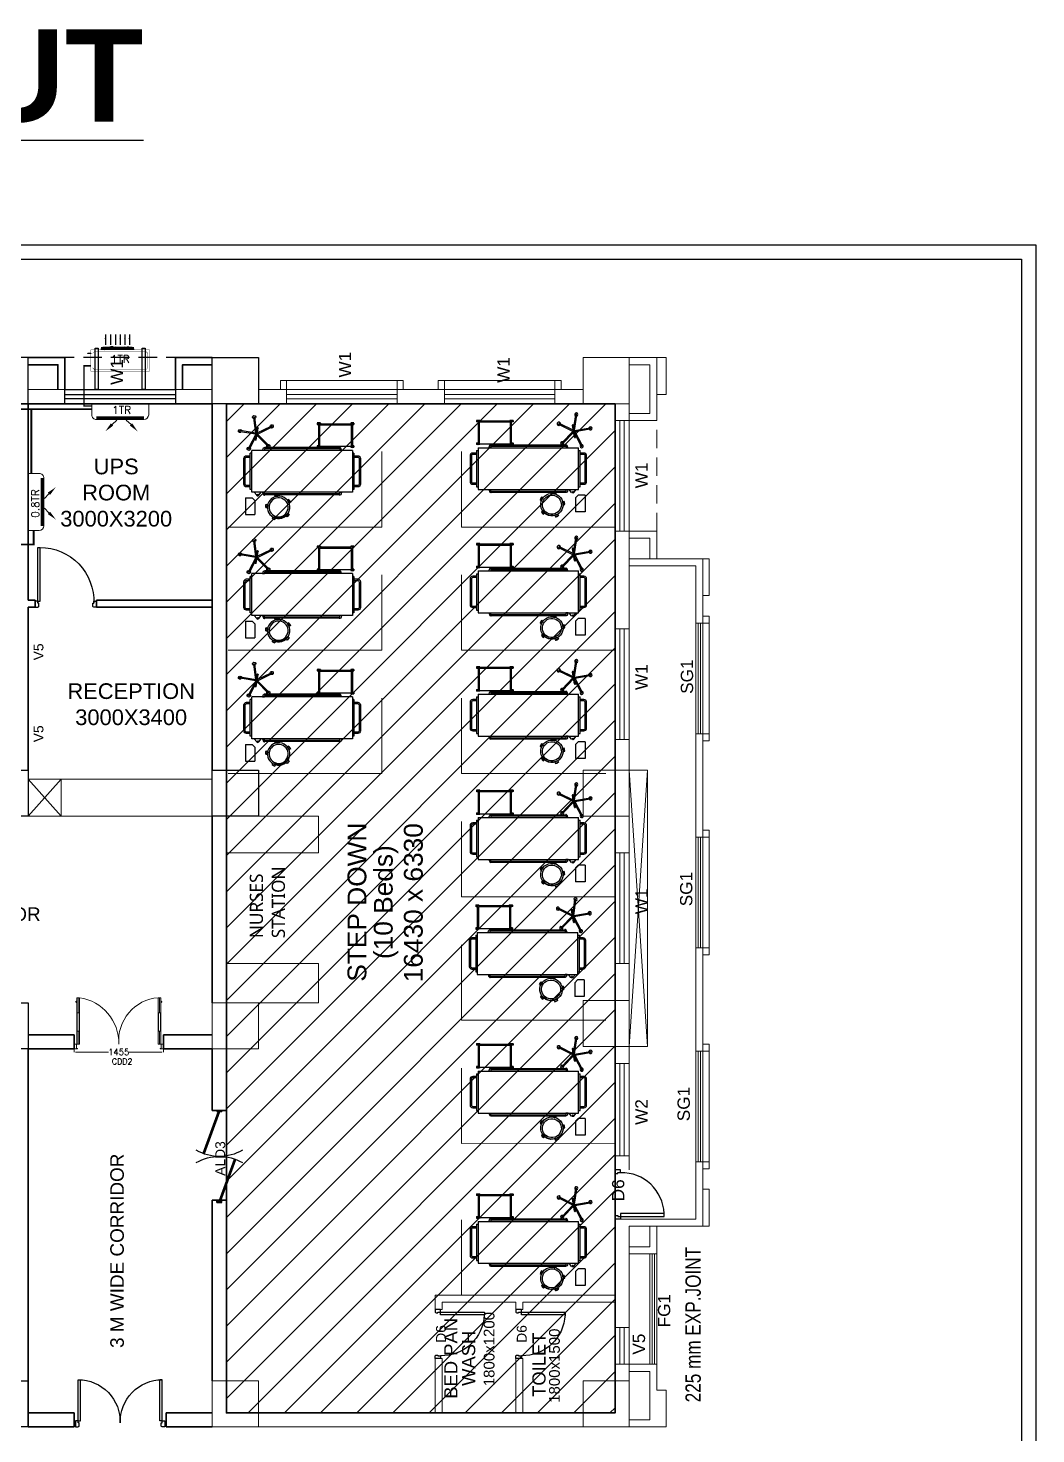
# Model space of a CAD drawing. Extents: x 3505867 to 3988380, y -625948 to -590408.
# Drawn here: x 3874359 to 3890773, y -613296 to -590408 of the extents above; entities that cross this region are included whole.
import ezdxf
from ezdxf.enums import TextEntityAlignment as Align

# ---------------------------------------------------------------- set-up
doc = ezdxf.new("R2010")
doc.units = 0
doc.header["$LTSCALE"] = 6
doc.header["$MEASUREMENT"] = 0
doc.linetypes.add('HIDDEN', pattern=[0.375, 0.25, -0.125])
doc.layers.get('0').update_dxf_attribs({"linetype": 'CONTINUOUS'})
doc.layers.get('Defpoints').update_dxf_attribs({"linetype": 'CONTINUOUS'})
for name, color, linetype, lineweight in [('1200 Door', 144, 'CONTINUOUS', 5), ('D.F', 251, 'CONTINUOUS', 5), ('Double Leaf Door', 4, 'CONTINUOUS', 18), ('HTL-AC UNIT', 5, 'CONTINUOUS', 25), ('MEP_HVAC_VRF_COPPER_PIPE', 6, 'CONTINUOUS', 9), ('WALL', 10, 'CONTINUOUS', 35)]:
    doc.layers.add(name, color=color, linetype=linetype, lineweight=lineweight)
for name, color, linetype in [('Bed', 33, 'CONTINUOUS'), ('Chajja', 7, 'CONTINUOUS'), ('COL', 5, 'CONTINUOUS'), ('DIM', 7, 'CONTINUOUS'), ('DOOR', 44, 'CONTINUOUS'), ('FUR', 21, 'CONTINUOUS'), ('HVAC_HI_WALL_1TR', 1, 'CONTINUOUS'), ('JOINERY', 7, 'CONTINUOUS'), ('M HVAC HIGH WALL UNIT', 3, 'CONTINUOUS'), ('MEP_HVAC_COPPER_PIPE', 5, 'CONTINUOUS'), ('MEP_HVAC_DRAIN_PIPE', 7, 'CONTINUOUS'), ('MEP_HVAC_TEXT', 7, 'CONTINUOUS'), ('Staircase', 7, 'CONTINUOUS'), ('TITLE', 7, 'CONTINUOUS'), ('Window', 161, 'CONTINUOUS')]:
    doc.layers.add(name, color=color, linetype=linetype)
doc.styles.add('ARI', font='')
doc.styles.add('ARIAL', font='')
doc.styles.add('ROMANS', font='romans.shx')
doc.styles.add('VERDANA', font='')
doc.styles.get('ARI').set_extended_font_data('Arial')
doc.styles.get('ARIAL').set_extended_font_data('Arial')
doc.styles.get('VERDANA').set_extended_font_data('Verdana')
doc.linetypes.add('ZIGZAG', pattern='A,0.0001,-0.2,[131,ltypeshp.shx,S=0.2,R=0,X=-0.2,Y=0],-0.4,[131,ltypeshp.shx,S=0.2,R=180,X=0.2,Y=0],-0.2', length=0.8001)
doc.dimstyles.new('AC DIM', dxfattribs={"dimtxt": 200, "dimasz": 200, "dimexe": 0.18, "dimexo": 50, "dimgap": 50, "dimtad": 1, "dimdec": 0, "dimzin": 12, "dimdsep": 46, "dimtxsty": 'ROMANS', "dimcen": 0, "dimclrt": 7, "dimadec": 0, "dimazin": 0, "dimtfac": 1, "dimtdec": 0, "dimtix": 1, "dimtofl": 0, "dimtmove": 0, "dimatfit": 3, "dimfxl": 1, "dimtolj": 1, "dimtzin": 12, "dimarcsym": 0})
doc.dimstyles.new('AEPL1', dxfattribs={"dimtxt": 100, "dimasz": 25, "dimexe": 1.25, "dimexo": 50, "dimtad": 0, "dimdec": 0, "dimtxsty": 'ROMANS', "dimcen": 2.5, "dimclrd": 250, "dimclre": 250, "dimadec": 0, "dimazin": 0, "dimtfac": 1, "dimtdec": 0, "dimtmove": 0, "dimatfit": 3, "dimfxl": 1, "dimlwd": 0, "dimlwe": 0, "dimarcsym": 0})

# ---------------------------------------------------------------- blocks, each defined once
blk = doc.blocks.new('Z$W@#5624')
at = {"layer": 'DOOR'}
for p, q in [((1770, 446), (949, 745)), ((1779, 470), (957, 769)), ((1122, 709), (1113, 685)), ((1610, 518), (1117, 697)), ((0, 499), (25, 499)), ((0, 400), (0, 499)), ((0, 400), (25, 400)), ((19, 429), (28, 453)), ((19, 429), (840, 130)), ((25, 400), (25, 499)), ((28, 453), (849, 154)), ((183, 369), (192, 393)), ((188, 381), (680, 202)), ((1614, 529), (1606, 506)), ((1779, 470), (1770, 446)), ((1798, 499), (1773, 499)), ((1773, 400), (1773, 499)), ((1798, 400), (1773, 400)), ((1798, 400), (1798, 499)), ((685, 214), (676, 190))]:
    blk.add_line(p, q, dxfattribs=at)
at = {"layer": 'DOOR', "color": 145, "extrusion": (0, 0, -1)}
for centre, start_param, end_param in [((0, 449), -0.523599, 0.523599), ((1798, 449), 2.617994, 3.665191)]:
    blk.add_ellipse(centre, major_axis=(899, 0), ratio=1, start_param=start_param, end_param=end_param, dxfattribs=at)
blk = doc.blocks.new('A$C19B8274B')
at = {"layer": 'DOOR'}
for p, q in [((-45, 925), (-80, 925)), ((-80, 50), (-80, 925)), ((-45, 50), (-45, 925)), ((-45, 50), (-80, 50)), ((-955, -50), (-955, -47.5)), ((-940, -35), (-942.5, -35)), ((-60, -35), (-57.5, -35)), ((-45, -50), (-45, -47.5))]:
    blk.add_line(p, q, dxfattribs=at)
for points in [[(-940, 15), (-955, 15), (-955, 50), (-1000, 50), (-1000, -50), (-955, -50)], [(-940, -35), (-940, 15)], [(-60, 15), (-45, 15), (-45, 50), (0, 50), (0, -50), (-45, -50)], [(-60, -35), (-60, 15)]]:
    blk.add_lwpolyline(points, dxfattribs=at)
at = {"layer": 'DOOR', "color": 145}
blk.add_arc((-80, 50), 875, 90, 182.29244, dxfattribs=at)
at = {"layer": 'DOOR'}
for centre, start, end in [((-955, -35), 270, 0), ((-45, -35), 180, 270)]:
    blk.add_arc(centre, 12.5, start, end, dxfattribs=at)
blk = doc.blocks.new('A$C6969112B')
at = {"layer": 'Bed', "color": 8}
for p, q in [((387, 1872), (116, 1872)), ((116, 1872), (116, 1719)), ((387, 1872), (387, 1762)), ((1421, 1704), (1464, 1956)), ((1438, 1701), (1481, 1953)), ((343, 1719), (116, 1719)), ((343, 1719), (387, 1762)), ((428, 1689), (478, 1729)), ((428, 1654), (478, 1615)), ((478, 1766), (1160, 1766)), ((478, 131), (478, 1766)), ((521, 1793), (1116, 1793)), ((521, 1766), (521, 1793)), ((1116, 1766), (1116, 1793)), ((1160, 131), (1160, 1766)), ((1374, 1709), (1186, 1807)), ((1421, 1704), (1194, 1823)), ((1409, 1685), (1229, 1510)), ((1425, 1676), (1242, 1497)), ((1324, 1707), (1324, 1710)), ((1329, 1699), (1522, 1666)), ((1332, 1716), (1525, 1683)), ((1340, 1697), (1343, 1714)), ((1425, 1676), (1538, 1447)), ((1438, 1701), (1691, 1738)), ((1443, 1679), (1554, 1454)), ((1483, 1690), (1694, 1721)), ((1512, 1667), (1515, 1685)), ((1530, 1671), (1531, 1675)), ((55, 1439), (34, 1391)), ((54, 1382), (34, 1391)), ((75, 1430), (54, 1382)), ((75, 1430), (55, 1439)), ((72, 1402), (64, 1406)), ((229, 1539), (227, 1517)), ((227, 1517), (279, 1511)), ((229, 1539), (281, 1533)), ((281, 1533), (279, 1511)), ((429, 1399), (408, 1396)), ((408, 1396), (414, 1344)), ((429, 1399), (436, 1347)), ((432, 1559), (432, 1557)), ((434, 343), (434, 1557)), ((451, 343), (451, 1557)), ((453, 1559), (453, 1557)), ((476, 1595), (476, 1561)), ((1162, 1595), (1162, 1561)), ((1185, 1559), (1185, 1557)), ((1186, 343), (1186, 1557)), ((1204, 343), (1204, 1557)), ((1205, 1559), (1205, 1557)), ((76, 1196), (91, 1212)), ((116, 1161), (76, 1196)), ((130, 1178), (91, 1212)), ((120, 1198), (114, 1191)), ((116, 1161), (130, 1178)), ((347, 1187), (301, 1160)), ((313, 1141), (301, 1160)), ((358, 1168), (313, 1141)), ((358, 1168), (347, 1187)), ((436, 1347), (414, 1344)), ((1234, 703), (1212, 703)), ((1212, 703), (1212, 650)), ((1234, 703), (1234, 676)), ((1605, 703), (1583, 703)), ((1583, 703), (1583, 676)), ((1605, 703), (1605, 650)), ((1223, 650), (1212, 650)), ((1223, 131), (1223, 676)), ((1223, 676), (1594, 676)), ((1223, 659), (1577, 659)), ((1577, 659), (1577, 148)), ((1594, 676), (1594, 131)), ((1605, 650), (1594, 650)), ((432, 340), (432, 343)), ((453, 340), (453, 343)), ((476, 304), (476, 339)), ((1162, 304), (1162, 339)), ((1185, 340), (1185, 343)), ((1205, 340), (1205, 343)), ((1160, 131), (478, 131)), ((521, 105), (521, 131)), ((1116, 105), (521, 105)), ((1116, 105), (1116, 131)), ((1223, 157), (1212, 157)), ((1212, 157), (1212, 105)), ((1234, 105), (1212, 105)), ((1577, 148), (1223, 148)), ((1594, 131), (1223, 131)), ((1234, 131), (1234, 105)), ((1583, 131), (1583, 105)), ((1605, 105), (1583, 105)), ((1605, 157), (1594, 157)), ((1605, 157), (1605, 105))]:
    blk.add_line(p, q, dxfattribs=at)
for points in [[(565, 1793), (565, 1854, -0.414214), (608, 1897), (1029, 1897, -0.414214), (1073, 1854), (1073, 1793)], [(587, 1793), (587, 1854, -0.414214), (608, 1875), (1029, 1875, -0.414214), (1051, 1854), (1051, 1793)], [(476, 1593), (451, 1585, 0.318781), (430, 1563), (430, 1559), (455, 1559), (455, 1563), (476, 1563)], [(1162, 1593), (1186, 1585, -0.318781), (1208, 1563), (1208, 1559), (1182, 1559), (1182, 1563), (1162, 1563)], [(476, 307), (451, 314, -0.318781), (430, 336), (430, 340), (455, 340), (455, 336), (476, 336)], [(1162, 307), (1186, 314, 0.318781), (1208, 336), (1208, 340), (1182, 340), (1182, 336), (1162, 336)], [(1073, 105), (1073, 44, -0.414214), (1029, 0), (608, 0, -0.414214), (565, 44), (565, 105)], [(1051, 105), (1051, 44, -0.414214), (1029, 22), (608, 22, -0.414214), (587, 44), (587, 105)]]:
    blk.add_lwpolyline(points, format="xyb", dxfattribs=at)
for points in [[(432, 1557), (453, 1557)], [(476, 1595), (478, 1595)], [(476, 1561), (478, 1561)], [(1162, 1595), (1160, 1595)], [(1162, 1561), (1160, 1561)], [(1205, 1557), (1185, 1557)], [(432, 343), (453, 343)], [(476, 339), (478, 339)], [(476, 304), (478, 304)], [(1162, 339), (1160, 339)], [(1162, 304), (1160, 304)], [(1205, 343), (1185, 343)]]:
    blk.add_lwpolyline(points, dxfattribs=at)
blk.add_circle((435, 1672), 9.27, dxfattribs=at)
for centre, radius, start, end in [((441, 1672), 21.4, 125.427, 234.573), ((1289, 676), 80.7, 161.0754, 198.9246), ((1158, 676), 80.7, 0, 18.9246), ((1660, 676), 80.7, 161.0754, 180), ((1529, 676), 80.7, 341.0754, 18.9246), ((1289, 131), 80.7, 161.0754, 198.9246), ((1158, 131), 80.7, 341.0754, 0), ((1660, 131), 80.7, 180, 198.9246), ((1529, 131), 80.7, 341.0754, 18.9246)]:
    blk.add_arc(centre, radius, start, end, dxfattribs=at)
at = {"layer": 'Bed', "color": 8, "extrusion": (0, 0, -1)}
for centre, major_axis, start_param, end_param in [((1184, 1818), (18.5, 18.5), 1.608733, 7.212244), ((1474, 1962), (18.5, 18.5), 2.86537, 8.468881), ((1471, 1955), (4.94, 4.94), 4.096329, 5.660611), ((1427, 1691), (194, 194), -0.622575, -0.609545), ((1474, 1954), (4.94, 4.94), -0.609545, 0.954736), ((1189, 1814), (4.94, 4.94), 2.839692, 4.403974), ((1427, 1691), (194, 194), 4.403974, 4.417003), ((1191, 1817), (4.94, 4.94), 4.417003, 5.981285), ((1331, 1705), (4.94, 4.94), 2.525533, 4.096329), ((1331, 1709), (4.94, 4.94), 4.096329, 5.667125), ((1523, 1672), (4.94, 4.94), 0.954736, 2.525533), ((1524, 1676), (4.94, 4.94), -0.61606, 0.954736), ((1699, 1730), (18.5, 18.5), 4.122007, 9.725518), ((1692, 1731), (4.94, 4.94), -0.930219, 0.634062), ((1693, 1728), (4.94, 4.94), 0.647092, 2.211374), ((1427, 1691), (-194, 194), 2.204859, 2.217888), ((114, 1384), (-57.1, 57.1), 5.588367, 6.248962), ((232, 1332), (-182, 20), -0.000636, 6.282549), ((232, 1332), (-123, 123), 4.624291, 5.911682), ((-5, 1437), (-57.1, 57.1), 2.446775, 3.107369), ((232, 1332), (-154, 17), -0.00023, 6.282955), ((261, 1590), (-57.1, 57.1), 3.707499, 4.368094), ((247, 1460), (-57.1, 57.1), 0.565907, 1.226501), ((487, 1380), (-57.1, 57.1), 5.038602, 5.699197), ((357, 1363), (-57.1, 57.1), 1.897009, 2.557604), ((1230, 1499), (18.5, 18.5), 0.352096, 5.955607), ((1234, 1505), (4.94, 4.94), 3.160366, 4.724648), ((1427, 1691), (-194, 194), 4.718133, 4.731162), ((1237, 1502), (4.94, 4.94), 1.583055, 3.147337), ((1549, 1444), (18.5, 18.5), -0.904541, 4.69897), ((1544, 1450), (4.94, 4.94), 1.903729, 3.468011), ((1427, 1691), (194, 194), 1.8907, 1.903729), ((1547, 1451), (4.94, 4.94), 0.326418, 1.8907), ((146, 1236), (-57.1, 57.1), 4.308534, 4.969129), ((61, 1137), (-57.1, 57.1), 1.166941, 1.827536), ((363, 1107), (-57.1, 57.1), 6.205277, 6.865872), ((296, 1220), (-57.1, 57.1), 3.063684, 3.724279)]:
    blk.add_ellipse(centre, major_axis=major_axis, ratio=1, start_param=start_param, end_param=end_param, dxfattribs=at)
blk = doc.blocks.new('1000')
at = {"layer": 'DOOR'}
for p, q in [((0, -111, 0), (0, 0)), ((0, 0), (55, 0, 0)), ((945, 0, 0), (945, -2, 0)), ((1000, 0), (945, 0, 0)), ((1000, -111, 0), (1000, 0)), ((55, -111, 0), (0, -111, 0)), ((55, 0, 0), (55, -3, 0)), ((70, -55, 0), (55, -55, 0)), ((55, -55, 0), (55, -111, 0)), ((55, -111, 0), (55, -1001, 0)), ((111, -111, 0), (55, -111, 0)), ((70, -15, 0), (68, -15, 0)), ((70, -15, 0), (70, -55, 0)), ((111, -1001, 0), (111, -111, 0)), ((930, -15, 0), (930, -55, 0)), ((930, -15, 0), (932, -15, 0)), ((930, -55, 0), (945, -55, 0)), ((945, -55, 0), (945, -111, 0)), ((945, -111, 0), (1000, -111, 0)), ((55, -1001, 0), (111, -1001, 0))]:
    blk.add_line(p, q, dxfattribs=at)
for centre, start_param, end_param in [((55, -15, 0), 3.926897, 5.497693), ((945, -15, 0), -0.785492, 0.785304)]:
    blk.add_ellipse(centre, major_axis=(-8.84, 8.84, 0), ratio=1, start_param=start_param, end_param=end_param, dxfattribs=at)
at = {"layer": 'DOOR', "color": 145}
blk.add_ellipse((71, -128, 0), major_axis=(597, 637, 0), ratio=0.999944, start_param=3.940126, end_param=5.484659, dxfattribs=at)
blk = doc.blocks.new('21500')
at = {"layer": 'DOOR'}
for p, q in [((68, 100), (68, 770)), ((68, 770), (102, 770)), ((102, 100), (102, 770)), ((1398, 100), (1398, 770)), ((1432, 770), (1398, 770)), ((1432, 100), (1432, 770)), ((68, 100), (102, 100)), ((68, 0), (68, 2)), ((82, 15), (80, 15)), ((1432, 100), (1398, 100)), ((1418, 15), (1420, 15)), ((1432, 0), (1432, 2))]:
    blk.add_line(p, q, dxfattribs=at)
for points in [[(82, 65), (68, 65), (68, 100), (22, 100), (22, 0), (68, 0)], [(82, 15), (82, 65)], [(1418, 65), (1432, 65), (1432, 100), (1478, 100), (1478, 0), (1432, 0)], [(1418, 15), (1418, 65)]]:
    blk.add_lwpolyline(points, dxfattribs=at)
at = {"layer": 'DOOR', "color": 145}
for centre, start, end in [((64, 84), 358.4209, 89.721), ((1436, 84), 90.279, 181.5791)]:
    blk.add_arc(centre, 686, start, end, dxfattribs=at)
at = {"layer": 'DOOR'}
for centre, start, end in [((68, 15), 270, 0), ((1432, 15), 180, 270)]:
    blk.add_arc(centre, 12.5, start, end, dxfattribs=at)
blk = doc.blocks.new('*D131')
at = {"layer": 'Defpoints', "color": 0, "linetype": 'ByBlock'}
for p in [(-8510, 7025), (-7055, 7025), (-7055, 6860)]:
    blk.add_point(p, dxfattribs=at)
at = {"layer": 'DIM', "color": 250, "linetype": 'ByBlock', "lineweight": 0}
for p, q in [((-8510, 6975), (-8510, 6859)), ((-7055, 6975), (-7055, 6859)), ((-8485, 6860), (-7952, 6860)), ((-7080, 6860), (-7613, 6860))]:
    blk.add_line(p, q, dxfattribs=at)
at = {"layer": 'DIM', "color": 250, "linetype": 'ByBlock'}
for points in [[(-8485, 6864), (-8485, 6856), (-8510, 6860)], [(-7080, 6856), (-7080, 6864), (-7055, 6860)]]:
    blk.add_solid(points, dxfattribs=at)
at = {"layer": 'DIM', "color": 0, "linetype": 'ByBlock', "insert": (-7783, 6860), "char_height": 100, "attachment_point": 5, "style": 'ROMANS'}
blk.add_mtext('1455', dxfattribs=at)
blk = doc.blocks.new('2000x80')
at = {"layer": 'Double Leaf Door'}
for points in [[(104210, -25358), (104215, -25358), (104215, -25061), (104210, -25061)], [(104254, -25061), (104249, -25061), (104249, -25358), (104254, -25358)], [(105533, -25061), (105538, -25061), (105538, -25358), (105533, -25358)], [(105577, -25358), (105572, -25358), (105572, -25061), (105577, -25061)]]:
    blk.add_hatch(color=6, dxfattribs=at).paths.add_polyline_path(points)
at = {"layer": 'Double Leaf Door', "color": 8}
for p, q in [((104196, -24871), (104196, -24888)), ((104210, -24869), (104198, -24869)), ((104198, -24890), (104210, -24890)), ((104210, -25567), (104210, -24813)), ((104210, -24813), (104254, -24813)), ((104210, -24869), (104210, -24890)), ((104232, -25061), (104232, -24813)), ((104254, -24813), (104254, -25567)), ((105577, -24813), (105533, -24813)), ((105533, -24813), (105533, -25567)), ((105555, -25061), (105555, -24813)), ((105577, -25567), (105577, -24813)), ((105577, -24869), (105589, -24869)), ((105577, -24869), (105577, -24890)), ((105589, -24890), (105577, -24890)), ((105591, -24871), (105591, -24888)), ((104232, -25567), (104232, -25358)), ((105555, -25567), (105555, -25358)), ((104166, -25567), (104166, -25647)), ((104206, -25567), (104166, -25567)), ((104168, -25569), (104168, -25645)), ((104204, -25569), (104168, -25569)), ((104204, -25644), (104204, -25569)), ((104206, -25642), (104206, -25567)), ((104254, -25567), (104210, -25567)), ((105533, -25567), (105577, -25567)), ((105581, -25642), (105581, -25567)), ((105581, -25567), (105621, -25567)), ((105583, -25644), (105583, -25569)), ((105583, -25569), (105619, -25569)), ((105619, -25569), (105619, -25645)), ((105621, -25567), (105621, -25647)), ((104166, -25647), (104206, -25647)), ((104168, -25645), (104206, -25645)), ((104216, -25644), (104204, -25644)), ((104218, -25642), (104206, -25642)), ((104206, -25645), (104216, -25645)), ((104206, -25647), (104218, -25647)), ((104216, -25645), (104216, -25644)), ((104218, -25647), (104218, -25642)), ((105569, -25647), (105569, -25642)), ((105569, -25642), (105581, -25642)), ((105581, -25647), (105569, -25647)), ((105571, -25645), (105571, -25644)), ((105571, -25644), (105583, -25644)), ((105581, -25645), (105571, -25645)), ((105619, -25645), (105581, -25645)), ((105621, -25647), (105581, -25647))]:
    blk.add_line(p, q, dxfattribs=at)
at = {"layer": 'Double Leaf Door', "color": 6}
for p, q in [((104254, -25061), (104210, -25061)), ((104210, -25061), (104210, -25358)), ((104215, -25358), (104215, -25061)), ((104249, -25358), (104249, -25061)), ((104254, -25358), (104254, -25061)), ((105533, -25358), (105533, -25061)), ((105533, -25061), (105577, -25061)), ((105538, -25358), (105538, -25061)), ((105572, -25358), (105572, -25061)), ((105577, -25061), (105577, -25358)), ((104210, -25358), (104254, -25358)), ((105577, -25358), (105533, -25358))]:
    blk.add_line(p, q, dxfattribs=at)
at = {"layer": 'Double Leaf Door', "color": 6, "ltscale": 100}
for p, q in [((104249, -25061), (104249, -25358)), ((105538, -25061), (105538, -25358))]:
    blk.add_line(p, q, dxfattribs=at)
at = {"layer": 'Double Leaf Door', "color": 6}
for points in [[(104210, -25061), (104210, -25358), (104215, -25358), (104215, -25061), (104210, -25061)], [(104254, -25061), (104254, -25358), (104249, -25358), (104249, -25061), (104254, -25061)], [(105533, -25061), (105533, -25358), (105538, -25358), (105538, -25061), (105533, -25061)], [(105577, -25061), (105577, -25358), (105572, -25358), (105572, -25061), (105577, -25061)]]:
    blk.add_lwpolyline(points, dxfattribs=at)
at = {"layer": 'Double Leaf Door', "ltscale": 5000}
for points in [[(104210, -25061), (104210, -25358), (104215, -25358), (104215, -25061), (104210, -25061)], [(105577, -25061), (105577, -25358), (105572, -25358), (105572, -25061), (105577, -25061)]]:
    blk.add_lwpolyline(points, dxfattribs=at)
at = {"layer": 'Double Leaf Door', "color": 8}
for centre, radius, start, end in [((104196, -24880), 3.72, 90, 270), ((104198, -24871), 1.98, 90, 180), ((104198, -24888), 1.98, 180, 270), ((104144, -25555), 750, 359.0321, 81.5724), ((105589, -25509), 698, 94.5944, 184.8011), ((105589, -24871), 1.98, 0, 90), ((105589, -24888), 1.98, 270, 0), ((105591, -24880), 3.72, 270, 90)]:
    blk.add_arc(centre, radius, start, end, dxfattribs=at)
blk = doc.blocks.new('HI WALL SPLIT AC UNIT')
at = {"layer": 'M HVAC HIGH WALL UNIT', "lineweight": 5}
for p, q in [((955021, -147904), (955950, -147904)), ((955021, -147904), (955021, -148083)), ((955950, -147904), (955950, -148083)), ((955100, -148162), (955872, -148162))]:
    blk.add_line(p, q, dxfattribs=at)
at = {"layer": 'M HVAC HIGH WALL UNIT', "color": 8, "lineweight": 5}
for p, q in [((955100, -148116), (955872, -148116)), ((955100, -148125), (955872, -148125)), ((955100, -148136), (955872, -148136)), ((955100, -148146), (955872, -148146)), ((955100, -148155), (955872, -148155))]:
    blk.add_line(p, q, dxfattribs=at)
at = {"layer": 'M HVAC HIGH WALL UNIT', "color": 7, "lineweight": 5}
for p, q in [((955309, -148242), (955387, -148173)), ((955619, -148242), (955541, -148173))]:
    blk.add_line(p, q, dxfattribs=at)
at = {"layer": 'M HVAC HIGH WALL UNIT', "lineweight": 5}
for centre, start, end in [((955100, -148083), 180, 270), ((955872, -148083), 270, 0)]:
    blk.add_arc(centre, 78.8, start, end, dxfattribs=at)
at = {"layer": 'M HVAC HIGH WALL UNIT', "color": 7, "lineweight": 5}
for points in [[(955328, -148260), (955290, -148224), (955200, -148356)], [(955600, -148260), (955638, -148224), (955728, -148356)]]:
    blk.add_solid(points, dxfattribs=at)
blk = doc.blocks.new('HI WALL SPLIT AC UNIT 1TR')
at = {"layer": 'M HVAC HIGH WALL UNIT', "color": 1, "lineweight": 5}
for p, q in [((1294404, -128752), (1294404, -129681)), ((1294404, -128752), (1294584, -128752)), ((1294662, -128831), (1294662, -129602)), ((1294404, -129681), (1294584, -129681))]:
    blk.add_line(p, q, dxfattribs=at)
at = {"layer": 'M HVAC HIGH WALL UNIT', "color": 8, "lineweight": 5}
for p, q in [((1294616, -128831), (1294616, -129602)), ((1294625, -128831), (1294625, -129602)), ((1294637, -128831), (1294637, -129602)), ((1294646, -128831), (1294646, -129602)), ((1294655, -128831), (1294655, -129602))]:
    blk.add_line(p, q, dxfattribs=at)
at = {"layer": 'M HVAC HIGH WALL UNIT', "color": 7, "lineweight": 5}
for p, q in [((1294743, -129040), (1294674, -129117)), ((1294743, -129350), (1294674, -129272))]:
    blk.add_line(p, q, dxfattribs=at)
at = {"layer": 'M HVAC HIGH WALL UNIT', "color": 1, "lineweight": 5}
for centre, start, end in [((1294584, -128831), 0, 90), ((1294584, -129602), 270, 0)]:
    blk.add_arc(centre, 78.8, start, end, dxfattribs=at)
at = {"layer": 'M HVAC HIGH WALL UNIT', "color": 7, "lineweight": 5}
for points in [[(1294761, -129059), (1294725, -129021), (1294856, -128931)], [(1294761, -129331), (1294725, -129369), (1294856, -129459)]]:
    blk.add_solid(points, dxfattribs=at)
blk = doc.blocks.new('CIVIL IVF')
at = {"layer": 'D.F', "linetype": 'ByBlock'}
h = blk.add_hatch(dxfattribs=at)
h.set_pattern_fill('ANSI31', color=8, scale=3333, style=0)
h.set_pattern_definition([(45, (-3042382.2, 734918.8), (-294.59836, 294.59836), [])])
h.paths.add_polyline_path([(-6030, 17415.2), (300, 17415.2), (300, 985.2), (-6030, 985.2)])
at = {"layer": 'Chajja', "color": 8, "linetype": 'HIDDEN', "ltscale": 200}
blk.add_line((-6260, 18165.2), (-9260, 18165.2), dxfattribs=at)
blk.add_line((-6260, 18165.2), (-9260, 18165.2), dxfattribs=at)
at = {"layer": 'COL', "color": 8}
for points in [[(-10010, 17415.2), (-9260, 17415.2), (-9260, 18165.2), (-10010, 18165.2)], [(-5510, 17415.2), (-6260, 17415.2), (-6260, 18165.2), (-5510, 18165.2)], [(-6260, 10700.2), (-6260, 11450.2), (-5510, 11450.2), (-5510, 10700.2)], [(-9260, 1505), (-9260, 755), (-10010, 755), (-10010, 1505)]]:
    blk.add_lwpolyline(points, close=True, dxfattribs=at)
at = {"layer": 'COL', "color": 8, "elevation": 0}
for points in [[(-10010, 10700.2), (-10010, 11450.2), (-9260, 11450.2), (-9260, 10700.2)], [(-10010, 7660.2), (-9260, 7660.2), (-9260, 6910.2), (-10010, 6910.2)]]:
    blk.add_lwpolyline(points, close=True, dxfattribs=at)
at = {"layer": 'D.F', "color": 8, "linetype": 'ByBlock'}
for p, q in [((530, 18165.2), (1130, 18165.2)), ((980, 17140.5, -188437.6), (980, 18165.2, -101230.8)), ((1130, 17565.2, -152397.2), (1130, 18165.2, -101230.8)), ((530, 18050.2), (865, 18050.2)), ((865, 17255.5, -188437.6), (865, 18050.2, -101230.8)), ((-3250, 17795.2), (-5050, 17795.2)), ((-680, 17795.2, -101230.8), (-2480, 17795.2, -101230.8)), ((980, 17565.2), (1130, 17565.2)), ((530, 17255.5, -87206.9), (865, 17255.5, -169035.1)), ((530, 17140.5, -87206.9), (980, 17140.5, -188437.6)), ((530, 15340.2, 4.1), (980, 15340.2, -101226.7)), ((980, 14890.2, -101228.5), (980, 15340.2, -101226.7)), ((530, 15225.2, 4.1), (865, 15225.2, -81824.1)), ((865, 14890.2, -101228.4), (865, 15225.2, -101226.7)), ((530, 14890.2, -101230.8), (1730, 14890.2, -101230.8)), ((1730, 14890.2), (1730, 4025.2)), ((530, 14775.2, -101230.8), (1615, 14775.2, -101230.8)), ((1615, 14775.2), (1615, 4140.2)), ((1730, 13843, -101230.8), (1615, 13843)), ((1830, 13843), (1830, 12043)), ((1730, 10357.7, -101230.8), (1615, 10357.7)), ((1830, 10357.7), (1830, 8557.7)), ((1830, 6872.6), (1830, 5072.6)), ((1730, 5072.6, -101230.8), (1615, 5072.6)), ((300, 4140.2, -101230.8), (1615, 4140.2, -101230.8)), ((530, 4025.2, -101230.8), (1730, 4025.2, -101230.8)), ((865, 4025.2, -101228.4), (865, 3690.2, -101226.7)), ((980, 4025.2, -101228.5), (980, 3575.2, -101226.7)), ((530, 3690.2, 4.1), (865, 3690.2, -81824.1)), ((530, 3575.2, 4.1), (980, 3575.2, -101226.7)), ((530, 1775.2, 4.1), (980, 1775.2, -101226.7)), ((530, 1660.2, 4.1), (865, 1660.2, -81824.1)), ((865, 870.2, -101230.8), (865, 1660.2, -101226.7)), ((980, 1355.2, -101228.4), (980, 1775.2, -101226.7)), ((980, 1355.2, -101230.8), (1130, 1355.2, -101230.8)), ((1130, 755.2, -253628), (1130, 1355.2, -202461.5)), ((530, 870.2, -101230.8), (865, 870.2, -101230.8)), ((530, 755.2, -101230.8), (980, 755.2, -101230.8)), ((980, 755.2, -101230.8), (1130, 755.2, -101230.8))]:
    blk.add_line(p, q, dxfattribs=at)
at = {"layer": 'D.F', "color": 8, "lineweight": 0}
for p, q in [((-220, 17645.2), (-5510, 17645.2)), ((-220, 17415.2), (-5510, 17415.2)), ((300, 11450), (300, 17415.2)), ((530, 11450), (530, 17415.2)), ((300, 7700.2), (300, 10700.2)), ((530, 7700.2), (530, 10700.2)), ((300, 6950), (300, 4940.2)), ((530, 6950), (530, 4940.2)), ((300, 4140.2), (300, 1505)), ((530, 4025.2), (530, 1505)), ((-2630, 2670.2), (-2630, 2900.2)), ((300, 2900.2), (-2630, 2900.2)), ((-2515, 2670.2), (-2515, 2785.2)), ((-1315, 2785.2), (-2515, 2785.2)), ((-1315, 2670.2), (-1315, 2785.2)), ((-1200, 2670.2), (-1200, 2785.2)), ((300, 2785.2), (-1200, 2785.2)), ((-2515, 2670.2), (-2630, 2670.2)), ((-1200, 2670.2), (-1315, 2670.2)), ((-2515, 1870.2), (-2630, 1870.2)), ((-2630, 985.2), (-2630, 1870.2)), ((-2515, 985.2), (-2515, 1870.2)), ((-1200, 1870.2), (-1315, 1870.2)), ((-1315, 985.2), (-1315, 1870.2)), ((-1200, 985.2), (-1200, 1870.2)), ((-5510, 985.2), (-220, 985.2)), ((-5510, 755.2), (-220, 755.2))]:
    blk.add_line(p, q, dxfattribs=at)
at = {"layer": 'D.F', "color": 8, "linetype": 'HIDDEN', "ltscale": 200}
for p, q in [((980, 14890.2, -101230.8), (980, 17140.5, -101230.8)), ((980, 3575.2, -101226.7), (980, 1775.2, -101226.7))]:
    blk.add_line(p, q, dxfattribs=at)
at = {"layer": 'D.F', "color": 8}
for points in [[(-220, 17415.2), (530, 17415.2), (530, 18165.2), (-220, 18165.2)], [(-220, 10700), (530, 10700), (530, 11450), (-220, 11450)], [(-6260, 7660), (-5510, 7660), (-5510, 6910), (-6260, 6910)], [(-220, 7700), (530, 7700), (530, 6950), (-220, 6950)], [(-5510, 1505), (-5510, 755), (-6260, 755), (-6260, 1505)], [(530, 1505), (530, 755), (-220, 755), (-220, 1505)]]:
    blk.add_lwpolyline(points, close=True, dxfattribs=at)
at = {"layer": 'D.F', "color": 8, "linetype": 'ByBlock'}
for points in [[(-5050, 17645.2), (-5050, 17795.2), (-5150, 17795.2), (-5150, 17645.2)], [(-3150, 17645.2), (-3150, 17795.2), (-3250, 17795.2), (-3250, 17645.2)], [(1730, 13843), (1830, 13843), (1830, 13958), (1730, 13958)], [(1730, 11928), (1830, 11928), (1830, 12043), (1730, 12043)], [(1730, 10357.7), (1830, 10357.7), (1830, 10472.7), (1730, 10472.7)], [(1730, 8442.7), (1830, 8442.7), (1830, 8557.7), (1730, 8557.7)], [(1730, 6872.6), (1830, 6872.6), (1830, 6987.6), (1730, 6987.6)], [(1730, 4957.6), (1830, 4957.6), (1830, 5072.6), (1730, 5072.6)]]:
    blk.add_lwpolyline(points, dxfattribs=at)
at = {"layer": 'D.F', "color": 8, "linetype": 'Continuous'}
for points in [[(-3250, 17645.2), (-3250, 17415.2), (-5050, 17415.2), (-5050, 17645.2)], [(-2480, 17645.2), (-2480, 17415.2), (-680, 17415.2), (-680, 17645.2)], [(-3250, 17565.2), (-3250, 17495.2), (-5050, 17495.2), (-5050, 17565.2)], [(-2480, 17565.2), (-2480, 17495.2), (-680, 17495.2), (-680, 17565.2)], [(530, 11950), (300, 11950), (300, 13750), (530, 13750)], [(450, 11950), (380, 11950), (380, 13750), (450, 13750)], [(1690, 13843), (1655, 13843), (1655, 12043), (1690, 12043)], [(1690, 10357.7), (1655, 10357.7), (1655, 8557.7), (1690, 8557.7)], [(530, 8300.2), (300, 8300.2), (300, 10100.2), (530, 10100.2)], [(450, 8300.2), (380, 8300.2), (380, 10100.2), (450, 10100.2)], [(1690, 6872.6), (1655, 6872.6), (1655, 5072.6), (1690, 5072.6)], [(530, 5170.2), (300, 5170.2), (300, 6670.2), (530, 6670.2)], [(450, 5170.2), (380, 5170.2), (380, 6670.2), (450, 6670.2)]]:
    blk.add_lwpolyline(points, close=True, dxfattribs=at)
at = {"layer": 'D.F', "color": 8, "linetype": 'ByBlock'}
for points, elevation in [([(-2480, 17645.2), (-2480, 17795.2), (-2580, 17795.2), (-2580, 17645.2)], -101230.8), ([(-580, 17645.2), (-580, 17795.2), (-680, 17795.2), (-680, 17645.2)], -101230.8), ([(1730, 14890.2), (1830, 14890.2), (1830, 14290.6), (1730, 14290.6)], -202461.5), ([(1730, 13843), (1830, 13843), (1830, 13958), (1730, 13958)], -101230.8), ([(830, 11450), (530, 6950)], 27934.8), ([(830, 6950), (530, 11450)], 27934.8), ([(1730, 10357.7), (1830, 10357.7), (1830, 10472.7), (1730, 10472.7)], -101230.8), ([(1730, 4957.6), (1830, 4957.6), (1830, 5072.6), (1730, 5072.6)], -101230.8), ([(1730, 4625.2), (1830, 4625.2), (1830, 4025.2), (1730, 4025.2)], -101230.8)]:
    blk.add_lwpolyline(points, dxfattribs=dict(at, elevation=elevation))
at = {"layer": 'D.F', "color": 8, "linetype": 'Continuous'}
for points, elevation in [([(530, 17140.2), (300, 17140.2), (300, 15340.2), (530, 15340.2)], 4.1), ([(450, 17140.2), (380, 17140.2), (380, 15340.2), (450, 15340.2)], 4.1), ([(940, 3575.2), (905, 3575.2), (905, 1775.2), (940, 1775.2)], -101227.2), ([(300, 1775.2), (530, 1775.2), (530, 2375.2), (300, 2375.2)], 4.1), ([(300, 1775.2), (530, 1775.2), (530, 2375.2), (300, 2375.2)], 4.1), ([(380, 1775.2), (450, 1775.2), (450, 2375.2), (380, 2375.2)], 4.1), ([(380, 1775.2), (450, 1775.2), (450, 2375.2), (380, 2375.2)], 4.1)]:
    blk.add_lwpolyline(points, close=True, dxfattribs=dict(at, elevation=elevation))
at = {"layer": 'D.F', "color": 8, "linetype": 'ZIGZAG', "ltscale": 10, "flags": 128}
for points in [[(-6000, 15407.7), (-3500.5, 15407.7), (-3500.5, 16636.4)], [(300, 15407.7), (-2199.5, 15407.7), (-2199.5, 16636.4)], [(-6000, 13400.2), (-3500.5, 13400.2), (-3500.5, 14628.9)], [(300, 13400.2), (-2199.5, 13400.2), (-2199.5, 14628.9)], [(-6000, 11392.7), (-3500.5, 11392.7), (-3500.5, 12621.4)], [(150, 11392.7), (-2199.5, 11392.7), (-2199.5, 12621.4)], [(300, 9385.2), (-2199.5, 9385.2), (-2199.5, 10613.9)], [(150, 7377.7), (-2199.5, 7377.7), (-2199.5, 8606.4)], [(300, 5374.2), (-2199.5, 5370.2), (-2199.5, 6598.9)], [(300, 2900.2), (-2199.5, 2900.2), (-2199.5, 4128.9)]]:
    blk.add_lwpolyline(points, dxfattribs=at)
at = {"layer": 'D.F', "color": 8, "linetype": 'ByBlock'}
for points in [[(1615, 13843), (1615, 12043), (1730, 12043), (1730, 13843)], [(1615, 10357.7), (1615, 8557.7), (1730, 8557.7), (1730, 10357.7)], [(1615, 6872.6), (1615, 5072.6), (1730, 5072.6), (1730, 6872.6)]]:
    blk.add_lwpolyline(points, close=True, dxfattribs=at)
for points, elevation in [([(530, 6950), (530, 11450), (830, 11450), (830, 6950)], 27934.8), ([(865, 3575.2), (865, 1775.2), (980, 1775.2), (980, 3575.2)], -101227.2)]:
    blk.add_lwpolyline(points, close=True, dxfattribs=dict(at, elevation=elevation))
at = {"layer": 'D.F', "color": 8, "lineweight": 0, "ltscale": 15}
for points in [[(-4530, 10100.2), (-4530, 10700.2), (-6030, 10700.2), (-6030, 10100.2)], [(-4530, 7660), (-4530, 8300), (-6030, 8300), (-6030, 7660)]]:
    blk.add_lwpolyline(points, close=True, dxfattribs=at)
at = {"layer": 'FUR', "color": 8, "lineweight": 0, "ltscale": 15, "elevation": 0}
for points in [[(-9260, 10700.2), (-9260, 11300.2), (-8720, 11300.2), (-8720, 10700.2)], [(-6260, 10700.2), (-6260, 11300.2), (-9260, 11300.2), (-9260, 10700.2)]]:
    blk.add_lwpolyline(points, close=True, dxfattribs=at)
at = {"layer": 'Staircase', "color": 8, "lineweight": 0, "elevation": 0}
for points in [[(-8720, 10700.2), (-9260, 11300.2)], [(-9260, 10700.2), (-8720, 11300.2)]]:
    blk.add_lwpolyline(points, dxfattribs=at)
at = {"layer": 'WALL', "color": 8, "lineweight": 0}
for p, q in [((-6260, 17645.2), (-9260, 17645.2)), ((-6260, 17415.2), (-9260, 17415.2)), ((-6260, 14215.2), (-6260, 17415.2)), ((-6260, 11450.2), (-6260, 14100.2))]:
    blk.add_line(p, q, dxfattribs=at)
at = {"layer": 'WALL', "color": 8, "linetype": 'ByBlock'}
for p, q in [((-9260, 17415.2), (-9260, 14215.2)), ((-9260, 14215.3), (-9260, 17415.2)), ((-6030, 11450.2), (-6030, 17415.2)), ((-9145.2, 14215.2), (-9260, 14215.2)), ((-9145.2, 14100.2), (-9145.2, 14215.2)), ((-6260, 14215.2), (-8145, 14215.2)), ((-8145, 14215.2), (-8145, 14100.2)), ((-9260, 11450.2), (-9260, 14100.3)), ((-9145.2, 14100.2), (-9260, 14100.2)), ((-9260, 14100.2), (-9260, 11450.2)), ((-6260, 14100.2), (-8145, 14100.2)), ((-6260, 7660), (-6260, 10700.2)), ((-6030, 7660), (-6030, 10700.2)), ((-8510, 7140), (-9260, 7140)), ((-8510, 7140), (-9260, 7140)), ((-8510, 6910), (-8510, 7140)), ((-8510, 6910), (-8510, 7140)), ((-7055, 6910), (-7055, 7140)), ((-6260, 7140), (-7055, 7140)), ((-7055, 6910), (-7055, 7140)), ((-6260, 7140), (-7055, 7140)), ((-9260, 755.2), (-9260, 6910.2)), ((-8510, 6910), (-9260, 6910)), ((-6260, 6910), (-7055, 6910)), ((-6260, 5909.8), (-6260, 6910)), ((-6030, 5909.8), (-6030, 6910)), ((-6030, 5909.8), (-6260, 5909.8)), ((-6030, 4449.8), (-6260, 4449.8)), ((-6260, 1505), (-6260, 4449.8)), ((-6030, 1505), (-6030, 4449.8)), ((-9260, 1505), (-9260, 1970.2)), ((-8510, 985.2), (-9260, 985.2)), ((-8510, 985.2), (-9260, 985.2)), ((-8510, 755.2), (-8510, 985.2)), ((-8510, 755.2), (-8510, 985.2)), ((-7010, 755.2), (-7010, 985.2)), ((-6260, 985.2), (-7010, 985.2)), ((-7010, 755.2), (-7010, 985.2)), ((-6260, 985.2), (-7010, 985.2)), ((-8510, 755.2), (-9260, 755.2)), ((-8510, 755.2), (-9260, 755.2)), ((-6260, 755.2), (-7010, 755.2)), ((-6260, 755.2), (-7010, 755.2))]:
    blk.add_line(p, q, dxfattribs=at)
for points in [[(-9260, 18165.2), (-8660, 18165.2), (-8660, 17645.2)], [(-9260, 18165.2), (-8660, 18165.2), (-8660, 17645.2)], [(-9260, 18050.2), (-8775, 18050.2), (-8775, 17645.2)], [(-9260, 18050.2), (-8775, 18050.2), (-8775, 17645.2)], [(-11669.8, 17415.2), (-6260, 17415.2), (-6260, 11450.2)]]:
    blk.add_lwpolyline(points, dxfattribs=at)
at = {"layer": 'WALL', "color": 8, "linetype": 'ByBlock', "elevation": 0}
for points in [[(-6260, 18165.2), (-6860, 18165.2), (-6860, 17645.2)], [(-6260, 18165.2), (-6860, 18165.2), (-6860, 17645.2)], [(-6260, 18050.2), (-6745, 18050.2), (-6745, 17645.2)], [(-6260, 18050.2), (-6745, 18050.2), (-6745, 17645.2)]]:
    blk.add_lwpolyline(points, dxfattribs=at)
at = {"layer": 'WALL', "color": 8, "linetype": 'ByBlock'}
blk.add_lwpolyline([(-6030, 17415.2), (300, 17415.2), (300, 985.2), (-6030, 985.2)], close=True, dxfattribs=at)
at = {"layer": 'Window', "color": 8, "linetype": 'Continuous'}
for points in [[(-6860, 17645.2), (-6860, 17415.2), (-8660, 17415.2), (-8660, 17645.2)], [(-6860, 17645.2), (-6860, 17415.2), (-8660, 17415.2), (-8660, 17645.2)], [(-6860, 17565.2), (-6860, 17495.2), (-8660, 17495.2), (-8660, 17565.2)], [(-6860, 17565.2), (-6860, 17495.2), (-8660, 17495.2), (-8660, 17565.2)]]:
    blk.add_lwpolyline(points, close=True, dxfattribs=at)
at = {"layer": 'D.F', "color": 8, "rotation": 90}
for p in [(-3848, 15495.9), (-3848, 13488.4), (-3848, 11480.9)]:
    blk.add_blockref('A$C6969112B', p, dxfattribs=at)
at = {"layer": 'D.F', "color": 8, "xscale": -1, "rotation": 270}
for p in [(-2061.2, 15539.5), (-2061.2, 13532), (-2061.2, 11524.5), (-2061.2, 9517), (-2074.4, 7645.6), (-2061.2, 5388.3), (-2061.2, 2941.8)]:
    blk.add_blockref('A$C6969112B', p, dxfattribs=at)
at = {"layer": 'D.F', "color": 8, "linetype": 'Continuous'}
for name, p, xscale, yscale, zscale, rotation in [('Z$W@#5624', (-6520, 5909.8), 0.8343726266175508, 0.8343726266175508, 0.8343726266175508, 270), ('1000', (300, 4140.2, -101230.8), 0.7999999984167698, 0.7999999984167698, 0.7999999984167698, 90.0000132735122), ('1000', (-2630, 2670.2), -0.7999999988824318, 0.7999999986495823, 0.7999999999883585, 89.99998672648763), ('1000', (-1315, 2670.2), -0.7999999988824318, 0.7999999986495823, 0.7999999999883585, 89.99998672648763)]:
    blk.add_blockref(name, p, dxfattribs=dict(at, xscale=xscale, yscale=yscale, zscale=zscale, rotation=rotation))
at = {"layer": 'DOOR', "color": 8, "linetype": 'Continuous', "xscale": -1, "rotation": 359.9999999999843}
blk.add_blockref('A$C19B8274B', (-9145, 14150.2), dxfattribs=at)
at = {"layer": 'DOOR', "color": 8, "linetype": 'Continuous', "xscale": -1}
blk.add_blockref('21500', (-7010, 755.2), dxfattribs=at)
blk.add_blockref('21500', (-7010, 755.2), dxfattribs=at)
at = {"layer": 'Double Leaf Door', "color": 8}
blk.add_blockref('2000x80', (-112675.9, 32557.2), dxfattribs=at)
at = {"layer": '1200 Door', "color": 8, "linetype": 'ByBlock', "style": 'ROMANS'}
blk.add_text('CDD2', height=94.18, dxfattribs=at).set_placement((-7896.2, 6659.3, -35804.4))
at = {"layer": 'D.F', "color": 8, "style": 'ARIAL', "width": 1}
for s, height, p in [('W1', 200, (-3998.9, 17841.8)), ('W1', 200, (-1415.8, 17755.1)), ('W1', 200, (829.5, 16037.7, 4.1)), ('W1', 200, (829.5, 12753.3)), ('SG1', 200, (1571.1, 12691.3)), ('SG1', 200, (1558.7, 9232.9)), ('W1', 200, (829.5, 9103.4)), ('SG1', 200, (1517.6, 5733.2)), ('W2', 200, (829.5, 5673.5)), ('ALD3', 161.2, (-6050, 4844.4)), ('D6', 200, (450.2, 4429.2, -202461.5)), ('FG1', 200, (1198.5, 2376.6)), ('D6', 161.2, (-2454.8, 2125.7)), ('D6', 161.2, (-1139.8, 2125.7)), ('V5', 200, (788.5, 1932.5, 4.1)), ('V5', 200, (788.5, 1932.5, 4.1))]:
    blk.add_text(s, height=height, rotation=90, dxfattribs=at).set_placement(p)
at = {"layer": 'D.F', "color": 8, "linetype": 'Continuous', "style": 'ARIAL'}
for s, p in [('STEP DOWN', (-3751.2, 9300)), ('16430 x 6330', (-2832.9, 9290.2)), ('(10 Beds)', (-3322.3, 9300))]:
    blk.add_text(s, height=306.13, rotation=90, dxfattribs=at).set_placement(p, align=Align.CENTER)
at = {"layer": 'D.F', "color": 8, "style": 'ARI', "width": 0.8}
blk.add_text('225 mm EXP.JOINT', height=250, rotation=90, dxfattribs=at).set_placement((1771.1, 1156, 101230.8), align=Align.BOTTOM_LEFT)
at = {"layer": 'D.F', "color": 8, "linetype": 'Continuous', "style": 'ARIAL'}
for s, p in [('1800x1200', (-1839.3, 2023, 0)), ('1800x1500', (-774.8, 1752.6, 101230.8))]:
    blk.add_text(s, height=175, rotation=90, dxfattribs=at).set_placement(p, align=Align.TOP_CENTER)
for s, p in [('BED PAN', (-2203.1, 1872.5, 0)), ('WASH', (-1914, 1872.5, 0)), ('TOILET', (-768.1, 1768.5, 101230.8))]:
    blk.add_text(s, height=214.29, rotation=90, dxfattribs=at).set_placement(p, align=Align.BOTTOM_CENTER)
at = {"layer": 'D.F', "color": 8, "linetype": 'Continuous', "insert": (-5074.5, 8713.7), "char_height": 214.291, "width": 161.6, "attachment_point": 7, "rotation": 90, "style": 'ARIAL'}
blk.add_mtext('{\\fSegoe Script|b0|i0|c0|p34;NURSES STATION}', dxfattribs=at)
at = {"layer": 'DIM', "color": 8, "char_height": 255, "width": 2294.815, "attachment_point": 5, "style": 'ARIAL'}
for s, insert in [('UPS\\PROOM 3000X3200', (-7825.2, 15966.4)), ('RECEPTION\\P3000X3400', (-7581.3, 12521.2))]:
    blk.add_mtext(s, dxfattribs=dict(at, insert=insert))
at = {"layer": 'JOINERY', "color": 8, "style": 'ARIAL', "width": 1}
for s, height, p in [('W1', 200, (-7715.7, 17722.6)), ('W1', 200, (-7715.7, 17722.6)), ('V5', 161.2, (-9010.5, 13236.9)), ('V5', 161.2, (-9010.5, 11902.8))]:
    blk.add_text(s, height=height, rotation=90, dxfattribs=at).set_placement(p)
at = {"layer": 'WALL', "color": 8, "linetype": 'Continuous', "insert": (-10638.2, 9103.3), "char_height": 220.414, "width": 4941.395, "attachment_point": 5, "style": 'ARIAL'}
blk.add_mtext('3 M WIDE CORRIDOR', dxfattribs=at)
at = {"layer": 'WALL', "color": 8, "linetype": 'Continuous', "insert": (-7809.6, 3623.9), "char_height": 220.414, "width": 4941.395, "attachment_point": 5, "rotation": 90, "style": 'ARIAL'}
blk.add_mtext('3 M WIDE CORRIDOR', dxfattribs=at)
at = {"layer": 'DIM', "color": 8, "linetype": 'ByBlock'}
dim = blk.add_linear_dim(base=(-7055, 6860), p1=(-8510, 7025), p2=(-7055, 7025), dimstyle='AEPL1', dxfattribs=at)
dim.commit()
dim.dimension.update_dxf_attribs({"geometry": '*D131', "text_midpoint": (-7782.5, 6860), "dimtype": 160})
blk = doc.blocks.new('ODU')
at = {"layer": 'HTL-AC UNIT'}
for p, q in [((3484013, -610684, 0), (3483480, -610684, 0)), ((3484013, -610694, 0), (3483480, -610694, 0)), ((3484013, -610704, 0), (3483480, -610704, 0)), ((3483791, -610669, 0), (3483791, -610719, 0))]:
    blk.add_line(p, q, dxfattribs=at)
at = {"layer": 'HTL-AC UNIT', "elevation": 0}
blk.add_lwpolyline([(3483264, -610769), (3483314, -610769), (3483314, -610779), (3483264, -610779)], close=True, dxfattribs=at)
at = {"layer": 'HTL-AC UNIT', "const_width": 5, "elevation": 0}
for points in [[(3483314, -610719), (3484269, -610719), (3484269, -611065), (3483314, -611065)], [(3483368, -610748), (3484215, -610748), (3484240, -610773), (3484240, -611011), (3484215, -611036), (3483368, -611036), (3483343, -611011), (3483343, -610773)]]:
    blk.add_lwpolyline(points, close=True, dxfattribs=at)
at = {"layer": 'HTL-AC UNIT', "elevation": 0}
for points in [[(3483383, -611365), (3483383, -610691), (3483433, -610691), (3483433, -611365), (3483383, -611365)], [(3484149, -611365), (3484149, -610691), (3484199, -610691), (3484199, -611365), (3484149, -611365)]]:
    blk.add_lwpolyline(points, dxfattribs=at)
at = {"layer": 'HTL-AC UNIT', "const_width": 10, "elevation": 0}
blk.add_lwpolyline([(3483475, -610719), (3483475, -610719, -0.414214), (3483525, -610669), (3483968, -610669, -0.414214), (3484018, -610719), (3484018, -610719)], format="xyb", dxfattribs=at)
at = {"layer": 'HTL-AC UNIT'}
for centre, radius, start, end in [((3483666, -610864, 0), 196, 87.3624, 131.9453), ((3483789, -610737, 0), 96.6, 135.2739, 169.2801), ((3483794, -610737, 0), 96.6, 10.7199, 44.7261), ((3483908, -610719, 0), 50, 0, 90)]:
    blk.add_arc(centre, radius, start, end, dxfattribs=at)
for points in [[(3483551, -610466, 0), (3483551, -610635, 0)], [(3483635, -610466, 0), (3483635, -610635, 0)], [(3483716, -610466, 0), (3483716, -610635, 0)], [(3483791, -610466, 0), (3483791, -610635, 0)], [(3483867, -610466, 0), (3483867, -610635, 0)], [(3483942, -610466, 0), (3483942, -610635, 0)]]:
    blk.add_leader(points, dimstyle='AC DIM', override={"dimasz": 75, "dimtad": 0}, dxfattribs=at)

msp = doc.modelspace()

# ---------------------------------------------------------------- linework, layer by layer
for points in [[(3890773, -593936.6), (3890773, -625948), (3845691.8, -625948), (3845691.8, -593936.6)], [(3890541.2, -594168.4), (3890541.2, -625716.2), (3845923.7, -625716.2), (3845923.7, -594168.4)]]:
    msp.add_lwpolyline(points, close=True)
at = {"layer": 'MEP_HVAC_COPPER_PIPE', "linetype": 'ByBlock', "const_width": 25}
msp.add_lwpolyline([(3875394.3, -596561.2), (3875269, -596561.2), (3875269, -595904.9), (3875381.3, -595904.9)], dxfattribs=at)
at = {"layer": 'MEP_HVAC_DRAIN_PIPE', "linetype": 'ByBlock', "const_width": 30}
for points in [[(3875394.3, -596612.9), (3871734, -596612.9)], [(3874411.1, -597658.7), (3874411.1, -596612.9)]]:
    msp.add_lwpolyline(points, dxfattribs=at)
at = {"layer": 'MEP_HVAC_VRF_COPPER_PIPE', "color": 6, "linetype": 'ByBlock', "const_width": 30, "elevation": 0}
msp.add_lwpolyline([(3871673.6, -600171.8), (3874034.3, -600171.8), (3874034.3, -598815.3), (3874448.5, -598815.3), (3874448.5, -598587.7)], dxfattribs=at)

# ---------------------------------------------------------------- block references
at = {"linetype": 'ByBlock'}
msp.add_blockref('CIVIL IVF', (3883618.8, -613938.4), dxfattribs=at)
at = {"layer": 'HTL-AC UNIT', "linetype": 'ByBlock'}
msp.add_blockref('ODU', (392067.5, 15071.4, 0), dxfattribs=at)
at = {"layer": 'HVAC_HI_WALL_1TR', "rotation": 270}
msp.add_blockref('HI WALL SPLIT AC UNIT 1TR', (4005075.3, 697881.1), dxfattribs=at)
at = {"layer": 'M HVAC HIGH WALL UNIT', "color": 1, "rotation": 89.99999999999999}
msp.add_blockref('HI WALL SPLIT AC UNIT', (3726455.1, -1553609.1), dxfattribs=at)

# ---------------------------------------------------------------- texts
at = {"layer": 'MEP_HVAC_TEXT', "color": 0, "char_height": 125, "attachment_point": 3, "style": 'VERDANA'}
for s, insert, rotation in [('{\\Fromans|c0;\\C256;1TR}', (3876014, -595735.3), 359.99312), ('{\\Fromans|c0;\\C256;1TR}', (3876035.9, -596564.3), 359.99312), ('{\\Fromans|c0;\\C256;0.8TR}', (3874412.4, -597915), 89.99312)]:
    msp.add_mtext_dynamic_manual_height_columns(s, width=1718.699, gutter_width=750, heights=[0], dxfattribs=dict(at, insert=insert, rotation=rotation))
at = {"layer": 'TITLE', "color": 6, "insert": (3868669.8, -590430.4), "char_height": 1500, "width": 36564.74, "attachment_point": 2, "style": 'ARIAL'}
msp.add_mtext('{\\L\\fArial|b1|i0|c0|p34;HVAC LAYOUT}', dxfattribs=at)

doc.saveas('drawing.dxf')
